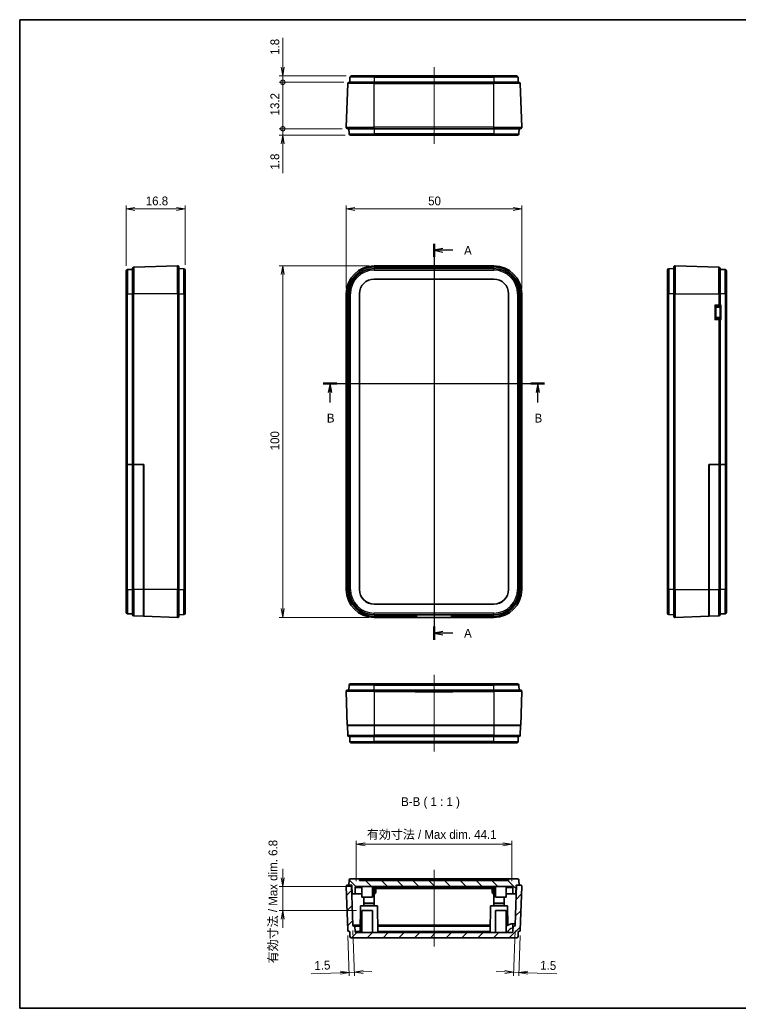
# Model space of a CAD drawing. Header units: millimetres. Extents: x 0 to 2180, y 0 to 422.
# Drawn here: x 596.5 to 801.4, y 0 to 281 of the extents above; entities that cross this region are included whole.
import ezdxf

# ---------------------------------------------------------------- set-up
doc = ezdxf.new("R2010")
doc.units = ezdxf.units.MM
doc.header["$LTSCALE"] = 1.5
doc.layers.get('Defpoints').update_dxf_attribs({"lineweight": 25})
for name, color, linetype, lineweight in [('Border (ISO)', 7, 'Continuous', 35), ('Centerline (ISO)', 131, 'Continuous', 18), ('Dimension (ISO)', 7, 'Continuous', 18), ('Dimension (ISO) @ 1', 7, 'Continuous', 18), ('Hatch (ISO)', 1, 'Continuous', 18), ('Section Line (ISO)', 7, 'Continuous', 25), ('Symbol (ISO)', 7, 'Continuous', 18), ('Visible (ISO)', 7, 'Continuous', 35), ('Visible Narrow (ISO)', 7, 'Continuous', 25)]:
    doc.layers.add(name, color=color, linetype=linetype, lineweight=lineweight)
doc.styles.add('Note Text (TK)', font='MS PGothic.ttf')
doc.dimstyles.new('Default - Method 1b (TK)', dxfattribs={"dimscale": 1.5, "dimtxt": 2.5, "dimasz": 2.5, "dimexe": 1, "dimexo": 1.5, "dimgap": 1, "dimtad": 1, "dimrnd": 1e-08, "dimdsep": 46, "dimtxsty": 'Note Text (TK)', "dimblk": 'OPEN', "dimcen": 0.09, "dimdle": 5, "dimclrd": 100, "dimclre": 100, "dimclrt": 7, "dimadec": 1, "dimazin": 1, "dimtfac": 1, "dimtmove": 0, "dimatfit": 3, "dimldrblk": 'OPEN', "dimfxl": 1, "dimtolj": 1, "dimlwd": -1, "dimlwe": -1, "dimarcsym": 0})

# ---------------------------------------------------------------- blocks, each defined once
blk = doc.blocks.new('図面枠 tk図枠')
at = {"layer": 'Border (ISO)'}
for p, q in [((14.5, 289), (405.5, 289)), ((14.5, 289), (14.5, 8)), ((405.5, 289), (405.5, 8)), ((14.5, 8), (405.5, 8))]:
    blk.add_line(p, q, dxfattribs=at)
blk = doc.blocks.new('2dTransSection0')
at = {"layer": 'Section Line (ISO)', "linetype": 'Continuous'}
for p, q in [((132.31, 225.34), (132.31, 112.77)), ((134.81, 223.98), (132.31, 223.48)), ((134.81, 223.48), (132.31, 223.48)), ((132.31, 223.48), (134.81, 222.98)), ((137.64, 223.48), (134.81, 223.48)), ((134.81, 115.14), (132.31, 114.64)), ((134.81, 114.64), (132.31, 114.64)), ((132.31, 114.64), (134.81, 114.14)), ((137.64, 114.64), (134.81, 114.64))]:
    blk.add_line(p, q, dxfattribs=at)
at = {"layer": 'Section Line (ISO)', "linetype": 'Continuous', "lineweight": 50}
for p, q in [((132.31, 225.34), (132.31, 221.61)), ((132.31, 116.5), (132.31, 112.77))]:
    blk.add_line(p, q, dxfattribs=at)
at = {"layer": 'Section Line (ISO)', "char_height": 2.5, "attachment_point": 7, "style": 'Note Text (TK)'}
for insert in [(140.86, 222.19), (140.86, 113.35)]:
    blk.add_mtext('A', dxfattribs=dict(at, insert=insert))
blk = doc.blocks.new('2dTransSection1')
at = {"layer": 'Section Line (ISO)', "linetype": 'Continuous'}
for p, q in [((100.8, 185.56), (163.78, 185.56)), ((102.75, 185.56), (102.25, 183.06)), ((102.75, 183.06), (102.75, 185.56)), ((103.25, 183.06), (102.75, 185.56)), ((161.82, 185.56), (161.32, 183.06)), ((161.82, 183.06), (161.82, 185.56)), ((162.32, 183.06), (161.82, 185.56)), ((102.75, 180.19), (102.75, 183.06)), ((161.82, 180.19), (161.82, 183.06))]:
    blk.add_line(p, q, dxfattribs=at)
at = {"layer": 'Section Line (ISO)', "linetype": 'Continuous', "lineweight": 50}
for p, q in [((100.8, 185.56), (104.71, 185.56)), ((159.87, 185.56), (163.78, 185.56))]:
    blk.add_line(p, q, dxfattribs=at)
at = {"layer": 'Section Line (ISO)', "char_height": 2.5, "attachment_point": 7, "style": 'Note Text (TK)'}
for insert in [(101.84, 174.51), (160.91, 174.51)]:
    blk.add_mtext('B', dxfattribs=dict(at, insert=insert))
blk = doc.blocks.new('_Open')
at = {"color": 0, "linetype": 'ByBlock', "lineweight": -2}
for p, q in [((-1, 0.17), (0, 0)), ((-1, -0.17), (0, 0)), ((0, 0), (-1, 0))]:
    blk.add_line(p, q, dxfattribs=at)
blk = doc.blocks.new('*D40')
at = {"layer": 'Defpoints', "color": 0}
for p in [(739.29, 227.23), (689.32, 203.07), (739.29, 203.07)]:
    blk.add_point(p, dxfattribs=at)
at = {"layer": 'Dimension (ISO)', "color": 100}
for p, q in [((689.32, 204.57), (689.32, 228.23)), ((739.29, 204.57), (739.29, 228.23)), ((691.82, 227.23), (736.79, 227.23))]:
    blk.add_line(p, q, dxfattribs=at)
at = {"layer": 'Dimension (ISO)', "color": 100, "xscale": 2.5, "yscale": 2.5, "zscale": 2.5, "rotation": 180}
blk.add_blockref('_Open', (689.32, 227.23), dxfattribs=at)
at = {"layer": 'Dimension (ISO)', "color": 100, "xscale": 2.5, "yscale": 2.5, "zscale": 2.5}
blk.add_blockref('_Open', (739.29, 227.23), dxfattribs=at)
at = {"layer": 'Dimension (ISO)', "color": 7, "insert": (712.65, 229.48), "char_height": 2.5, "attachment_point": 4, "style": 'Note Text (TK)'}
blk.add_mtext('\\A1;50', dxfattribs=at)
blk = doc.blocks.new('*D41')
at = {"layer": 'Defpoints', "color": 0}
for p in [(697.31, 211.06), (671.31, 111.09), (697.31, 111.09)]:
    blk.add_point(p, dxfattribs=at)
at = {"layer": 'Dimension (ISO)', "color": 100}
for p, q in [((695.81, 211.06), (670.31, 211.06)), ((671.31, 208.56), (671.31, 113.59)), ((695.81, 111.09), (670.31, 111.09))]:
    blk.add_line(p, q, dxfattribs=at)
at = {"layer": 'Dimension (ISO)', "color": 100, "xscale": 2.5, "yscale": 2.5, "zscale": 2.5}
for p, rotation in [((671.31, 211.06), 90), ((671.31, 111.09), 270)]:
    blk.add_blockref('_Open', p, dxfattribs=dict(at, rotation=rotation))
at = {"layer": 'Dimension (ISO)', "color": 7, "insert": (669.06, 158.6), "char_height": 2.5, "attachment_point": 4, "rotation": 90, "style": 'Note Text (TK)'}
blk.add_mtext('\\A1;100', dxfattribs=at)
blk = doc.blocks.new('_DotSmall')
at = {"color": 0, "linetype": 'ByBlock', "const_width": 0.5}
blk.add_lwpolyline([(-0.0625, 0, 1), (0.0625, 0, 1)], format="xyb", close=True, dxfattribs=at)
blk = doc.blocks.new('*D42')
at = {"layer": 'Defpoints', "color": 0}
for p in [(671.31, 265.02), (690.79, 265.02), (690.16, 263.22)]:
    blk.add_point(p, dxfattribs=at)
at = {"layer": 'Dimension (ISO)', "color": 100}
for p, q in [((671.31, 267.52), (671.31, 275.84)), ((689.29, 265.02), (670.31, 265.02)), ((671.31, 263.22), (671.31, 265.02)), ((688.66, 263.22), (670.31, 263.22)), ((671.31, 263.22), (671.31, 260.72))]:
    blk.add_line(p, q, dxfattribs=at)
at = {"layer": 'Dimension (ISO)', "color": 100, "xscale": 2.5, "yscale": 2.5, "zscale": 2.5}
for name, p, rotation in [('_Open', (671.31, 265.02), 270), ('_DotSmall', (671.31, 263.22), 90)]:
    blk.add_blockref(name, p, dxfattribs=dict(at, rotation=rotation))
at = {"layer": 'Dimension (ISO)', "color": 7, "insert": (669.06, 271.02), "char_height": 2.5, "attachment_point": 4, "rotation": 90, "style": 'Note Text (TK)'}
blk.add_mtext('\\A1;1.8', dxfattribs=at)
blk = doc.blocks.new('*D43')
at = {"layer": 'Defpoints', "color": 0}
for p in [(671.31, 263.22), (690.16, 263.22), (689.72, 250.02)]:
    blk.add_point(p, dxfattribs=at)
at = {"layer": 'Dimension (ISO)', "color": 100}
for p, q in [((688.66, 263.22), (670.31, 263.22)), ((671.31, 250.02), (671.31, 263.22)), ((688.22, 250.02), (670.31, 250.02))]:
    blk.add_line(p, q, dxfattribs=at)
at = {"layer": 'Dimension (ISO)', "color": 100, "xscale": 2.5, "yscale": 2.5, "zscale": 2.5}
for p, rotation in [((671.31, 263.22), 90), ((671.31, 250.02), 270)]:
    blk.add_blockref('_DotSmall', p, dxfattribs=dict(at, rotation=rotation))
at = {"layer": 'Dimension (ISO)', "color": 7, "insert": (669.06, 253.81), "char_height": 2.5, "attachment_point": 4, "rotation": 90, "style": 'Note Text (TK)'}
blk.add_mtext('\\A1;13.2', dxfattribs=at)
blk = doc.blocks.new('*D44')
at = {"layer": 'Defpoints', "color": 0}
for p in [(671.31, 250.02), (689.72, 250.02), (690.56, 248.22)]:
    blk.add_point(p, dxfattribs=at)
at = {"layer": 'Dimension (ISO)', "color": 100}
for p, q in [((671.31, 250.02), (671.31, 255.02)), ((688.22, 250.02), (670.31, 250.02)), ((689.06, 248.22), (670.31, 248.22)), ((671.31, 250.02), (671.31, 248.22)), ((671.31, 245.72), (671.31, 237.4))]:
    blk.add_line(p, q, dxfattribs=at)
at = {"layer": 'Dimension (ISO)', "color": 100, "xscale": 2.5, "yscale": 2.5, "zscale": 2.5}
for name, p, rotation in [('_DotSmall', (671.31, 250.02), 270), ('_Open', (671.31, 248.22), 90)]:
    blk.add_blockref(name, p, dxfattribs=dict(at, rotation=rotation))
at = {"layer": 'Dimension (ISO)', "color": 7, "insert": (669.06, 238.4), "char_height": 2.5, "attachment_point": 4, "rotation": 90, "style": 'Note Text (TK)'}
blk.add_mtext('\\A1;1.8', dxfattribs=at)
blk = doc.blocks.new('*D45')
at = {"layer": 'Defpoints', "color": 0}
for p in [(643.55, 227.23), (626.75, 209.58), (643.55, 209.82)]:
    blk.add_point(p, dxfattribs=at)
at = {"layer": 'Dimension (ISO)', "color": 100}
for p, q in [((626.75, 211.08), (626.75, 228.23)), ((643.55, 211.32), (643.55, 228.23)), ((629.25, 227.23), (641.05, 227.23))]:
    blk.add_line(p, q, dxfattribs=at)
at = {"layer": 'Dimension (ISO)', "color": 100, "xscale": 2.5, "yscale": 2.5, "zscale": 2.5, "rotation": 180}
blk.add_blockref('_Open', (626.75, 227.23), dxfattribs=at)
at = {"layer": 'Dimension (ISO)', "color": 100, "xscale": 2.5, "yscale": 2.5, "zscale": 2.5}
blk.add_blockref('_Open', (643.55, 227.23), dxfattribs=at)
at = {"layer": 'Dimension (ISO)', "color": 7, "insert": (632.33, 229.48), "char_height": 2.5, "attachment_point": 4, "style": 'Note Text (TK)'}
blk.add_mtext('\\A1;16.8', dxfattribs=at)
blk = doc.blocks.new('*D46')
at = {"layer": 'Defpoints', "color": 0}
for p in [(691.21, 23.59), (689.76, 22.19), (690.17, 10.2)]:
    blk.add_point(p, dxfattribs=at)
at = {"layer": 'Dimension (ISO)', "color": 100}
for p, q in [((689.81, 20.69), (690.21, 9.2)), ((691.26, 22.1), (691.71, 9.25)), ((687.68, 10.11), (679.37, 9.82)), ((691.67, 10.25), (690.17, 10.2)), ((694.17, 10.34), (696.67, 10.43))]:
    blk.add_line(p, q, dxfattribs=at)
at = {"layer": 'Dimension (ISO)', "color": 100, "xscale": 2.5, "yscale": 2.5, "zscale": 2.5}
for p, rotation in [((690.17, 10.2), 2.000000000000117), ((691.67, 10.25), 182.0000000000001)]:
    blk.add_blockref('_Open', p, dxfattribs=dict(at, rotation=rotation))
at = {"layer": 'Dimension (ISO)', "color": 7, "insert": (680.3, 12.1), "char_height": 2.5, "attachment_point": 4, "rotation": 2, "style": 'Note Text (TK)'}
blk.add_mtext('\\A1;1.5', dxfattribs=at)
blk = doc.blocks.new('*D47')
at = {"layer": 'Defpoints', "color": 0}
for p in [(737.41, 23.59), (738.86, 22.19), (738.44, 10.2)]:
    blk.add_point(p, dxfattribs=at)
at = {"layer": 'Dimension (ISO)', "color": 100}
for p, q in [((737.36, 22.1), (736.91, 9.25)), ((738.81, 20.69), (738.41, 9.2)), ((734.44, 10.34), (731.95, 10.43)), ((736.94, 10.25), (738.44, 10.2)), ((740.94, 10.11), (749.24, 9.82))]:
    blk.add_line(p, q, dxfattribs=at)
at = {"layer": 'Dimension (ISO)', "color": 100, "xscale": 2.5, "yscale": 2.5, "zscale": 2.5}
for p, rotation in [((736.94, 10.25), 358), ((738.44, 10.2), 177.9999999999999)]:
    blk.add_blockref('_Open', p, dxfattribs=dict(at, rotation=rotation))
at = {"layer": 'Dimension (ISO)', "color": 7, "insert": (744.52, 12.24), "char_height": 2.5, "attachment_point": 4, "rotation": 358, "style": 'Note Text (TK)'}
blk.add_mtext('\\A1;1.5', dxfattribs=at)
blk = doc.blocks.new('*D53')
at = {"layer": 'Defpoints', "color": 0}
for p in [(736.4, 46.61), (692.22, 34.61), (736.4, 34.61)]:
    blk.add_point(p, dxfattribs=at)
at = {"layer": 'Dimension (ISO)', "color": 100}
for p, q in [((692.22, 36.11), (692.22, 47.61)), ((694.72, 46.61), (733.9, 46.61)), ((736.4, 36.11), (736.4, 47.61))]:
    blk.add_line(p, q, dxfattribs=at)
at = {"layer": 'Dimension (ISO)', "color": 100, "xscale": 2.5, "yscale": 2.5, "zscale": 2.5, "rotation": 180}
blk.add_blockref('_Open', (692.22, 46.61), dxfattribs=at)
at = {"layer": 'Dimension (ISO)', "color": 100, "xscale": 2.5, "yscale": 2.5, "zscale": 2.5}
blk.add_blockref('_Open', (736.4, 46.61), dxfattribs=at)
at = {"layer": 'Dimension (ISO)', "color": 7, "insert": (695.21, 49.25), "char_height": 2.5, "attachment_point": 4, "style": 'Note Text (TK)'}
blk.add_mtext('\\A1;\\fＭＳ Ｐゴシック|b0|i0;有効寸法 / Max dim. 44.1', dxfattribs=at)
blk = doc.blocks.new('*D54')
at = {"layer": 'Defpoints', "color": 0}
for p in [(692.22, 34.61), (671.31, 27.81), (693.81, 27.81)]:
    blk.add_point(p, dxfattribs=at)
at = {"layer": 'Dimension (ISO)', "color": 100}
for p, q in [((671.31, 37.11), (671.31, 39.61)), ((690.72, 34.61), (670.31, 34.61)), ((671.31, 34.61), (671.31, 27.81)), ((692.31, 27.81), (670.31, 27.81)), ((671.31, 25.31), (671.31, 22.81))]:
    blk.add_line(p, q, dxfattribs=at)
at = {"layer": 'Dimension (ISO)', "color": 100, "xscale": 2.5, "yscale": 2.5, "zscale": 2.5}
for p, rotation in [((671.31, 34.61), 270), ((671.31, 27.81), 90)]:
    blk.add_blockref('_Open', p, dxfattribs=dict(at, rotation=rotation))
at = {"layer": 'Dimension (ISO)', "color": 7, "insert": (668.66, 12.76), "char_height": 2.5, "attachment_point": 4, "rotation": 90, "style": 'Note Text (TK)'}
blk.add_mtext('\\A1;\\fＭＳ Ｐゴシック|b0|i0;有効寸法 / Max dim. 6.8', dxfattribs=at)

msp = doc.modelspace()

# ---------------------------------------------------------------- hatches: boundary and pattern name
at = {"layer": 'Hatch (ISO)'}
h = msp.add_hatch(dxfattribs=at)
h.set_pattern_fill('ANSI31', color=256, scale=25.4, angle=90.00021, style=0)
h.set_pattern_definition([(135.0002, (582, -8), (-2.245056, -2.24507), [])])
edge = h.paths.add_edge_path()
edge.add_ellipse((738.0596, 36.4051), major_axis=(0.3998, 0.014), ratio=1, start_angle=0, end_angle=88)
edge.add_line((738.0596, 36.8051), (735.5262, 36.8051))
edge.add_line((735.5262, 36.8051), (735.5087, 36.3051))
edge.add_line((735.5087, 36.3051), (693.1087, 36.3051))
edge.add_line((693.1087, 36.3051), (693.0913, 36.8051))
edge.add_line((693.0913, 36.8051), (690.5578, 36.8051))
edge.add_ellipse((690.5578, 36.4051), major_axis=(0, 0.4), ratio=1, start_angle=0, end_angle=88)
edge.add_line((690.1581, 36.419), (690.1087, 35.0051))
edge.add_line((690.1087, 35.0051), (690.8096, 35.0051))
edge.add_line((690.8096, 35.0051), (690.9087, 35.0051))
edge.add_line((690.9087, 35.0051), (690.996, 32.5051))
edge.add_line((690.996, 32.5051), (691.8587, 32.5051))
edge.add_line((691.8587, 32.5051), (691.9219, 34.3155))
edge.add_ellipse((692.2218, 34.3051), major_axis=(-0.2998, 0.0105), ratio=1, start_angle=272, end_angle=360, ccw=False)
edge.add_line((692.2218, 34.6051), (736.3957, 34.6051))
edge.add_ellipse((736.3957, 34.3051), major_axis=(0, 0.3), ratio=1, start_angle=272, end_angle=360, ccw=False)
edge.add_line((736.6955, 34.3155), (736.7587, 32.5051))
edge.add_line((736.7587, 32.5051), (737.6214, 32.5051))
edge.add_line((737.6214, 32.5051), (737.7087, 35.0051))
edge.add_line((737.7087, 35.0051), (737.8078, 35.0051))
edge.add_line((737.8078, 35.0051), (738.5087, 35.0051))
edge.add_line((738.5087, 35.0051), (738.4593, 36.419))
h = msp.add_hatch(dxfattribs=at)
h.set_pattern_fill('ANSI31', color=256, scale=25.4, style=0)
h.set_pattern_definition([(45, (582, -8), (-2.245064, 2.245064), [])])
edge = h.paths.add_edge_path()
edge.add_ellipse((689.7229, 34.6051), major_axis=(0, 0.4), ratio=1, start_angle=0, end_angle=92)
edge.add_line((689.3232, 34.5911), (689.7562, 22.1911))
edge.add_ellipse((690.1559, 22.2051), major_axis=(-0.3998, -0.014), ratio=1, start_angle=0, end_angle=88)
edge.add_line((690.1559, 21.8051), (690.3459, 21.8051))
edge.add_line((690.3459, 21.8051), (690.3952, 20.3911))
edge.add_ellipse((690.795, 20.4051), major_axis=(-0.3998, -0.014), ratio=1, start_angle=0, end_angle=88)
edge.add_line((690.795, 20.0051), (737.8224, 20.0051))
edge.add_ellipse((737.8224, 20.4051), major_axis=(0, -0.4), ratio=1, start_angle=0, end_angle=88)
edge.add_line((738.2222, 20.3911), (738.2716, 21.8051))
edge.add_line((738.2716, 21.8051), (738.4615, 21.8051))
edge.add_ellipse((738.4615, 22.2051), major_axis=(0, -0.4), ratio=1, start_angle=0, end_angle=88)
edge.add_line((738.8612, 22.1911), (739.2943, 34.5911))
edge.add_ellipse((738.8945, 34.6051), major_axis=(0.3998, -0.014), ratio=1, start_angle=0, end_angle=92)
edge.add_line((738.8945, 35.0051), (738.5087, 35.0051))
edge.add_line((738.5087, 35.0051), (737.8078, 35.0051))
edge.add_line((737.8078, 35.0051), (737.4093, 23.5946))
edge.add_ellipse((737.1095, 23.6051), major_axis=(0.2998, -0.0105), ratio=1, start_angle=272, end_angle=360, ccw=False)
edge.add_line((737.1095, 23.3051), (736.823, 23.3051))
edge.add_line((736.823, 23.3051), (736.7703, 21.7946))
edge.add_ellipse((736.4705, 21.8051), major_axis=(0.2998, -0.0105), ratio=1, start_angle=272, end_angle=360, ccw=False)
edge.add_line((736.4705, 21.5051), (692.147, 21.5051))
edge.add_ellipse((692.147, 21.8051), major_axis=(0, -0.3), ratio=1, start_angle=272, end_angle=360, ccw=False)
edge.add_line((691.8471, 21.7946), (691.7944, 23.3051))
edge.add_line((691.7944, 23.3051), (691.5079, 23.3051))
edge.add_ellipse((691.5079, 23.6051), major_axis=(0, -0.3), ratio=1, start_angle=272, end_angle=360, ccw=False)
edge.add_line((691.2081, 23.5946), (690.8096, 35.0051))
edge.add_line((690.8096, 35.0051), (690.1087, 35.0051))
edge.add_line((690.1087, 35.0051), (689.7229, 35.0051))

# ---------------------------------------------------------------- linework, layer by layer
at = {"layer": 'Centerline (ISO)', "linetype": 'Continuous'}
for p, q in [((714.3087, 267.5235), (714.3087, 245.7235)), ((714.3087, 213.5567), (714.3087, 108.5884)), ((714.3087, 94.7536), (714.3087, 72.9536)), ((714.3087, 39.3051), (714.3087, 17.5051))]:
    msp.add_line(p, q, dxfattribs=at)
at = {"layer": 'Visible (ISO)'}
for p, q in [((690.3952, 264.6375), (690.3459, 263.2235)), ((690.795, 265.0235), (697.3087, 265.0235)), ((731.3087, 265.0235), (697.3087, 265.0235)), ((731.3087, 265.0235), (737.8224, 265.0235)), ((738.2222, 264.6375), (738.2716, 263.2235)), ((689.3232, 250.4375), (689.7562, 262.8375)), ((690.1559, 263.2235), (697.3087, 263.2235)), ((731.3087, 263.2235), (697.3087, 263.2235)), ((731.3087, 263.2235), (738.4615, 263.2235)), ((739.2943, 250.4375), (738.8612, 262.8375)), ((697.3087, 250.0235), (689.7229, 250.0235)), ((690.1087, 250.0235), (690.1581, 248.6096)), ((697.3087, 248.2235), (690.5578, 248.2235)), ((697.3087, 250.0235), (731.3087, 250.0235)), ((697.3087, 248.2235), (731.3087, 248.2235)), ((738.8945, 250.0235), (731.3087, 250.0235)), ((738.0596, 248.2235), (731.3087, 248.2235)), ((738.5087, 250.0235), (738.4593, 248.6096)), ((641.3367, 211.0565), (628.9367, 210.6235)), ((731.3087, 211.0567), (697.3087, 211.0567)), ((782.906, 211.0565), (795.306, 210.6235)), ((626.7506, 203.071), (626.7506, 209.5847)), ((627.1367, 209.9844), (628.5506, 210.0338)), ((628.5506, 203.071), (628.5506, 210.2237)), ((641.7506, 210.6567), (641.7506, 203.071)), ((641.7506, 210.271), (643.1646, 210.2216)), ((643.5506, 209.8218), (643.5506, 203.071)), ((731.3087, 210.271), (697.3087, 210.271)), ((780.692, 203.071), (780.692, 209.8218)), ((782.492, 210.271), (781.078, 210.2216)), ((782.492, 203.071), (782.492, 210.6567)), ((795.692, 210.2237), (795.692, 203.071)), ((797.106, 209.9844), (795.692, 210.0338)), ((797.492, 209.5847), (797.492, 203.071)), ((697.3087, 207.2884), (731.3087, 207.2884)), ((697.3087, 207.271), (731.3087, 207.271)), ((626.7506, 203.071), (626.7506, 154.6146)), ((628.5506, 203.071), (628.5506, 154.5989)), ((641.7506, 119.071), (641.7506, 203.071)), ((643.5506, 119.071), (643.5506, 203.071)), ((689.3229, 203.071), (689.3229, 119.071)), ((690.1087, 203.071), (690.1087, 119.071)), ((693.0913, 119.071), (693.0913, 203.071)), ((693.1087, 119.071), (693.1087, 203.071)), ((735.5087, 203.071), (735.5087, 119.071)), ((735.5262, 203.071), (735.5262, 119.071)), ((738.5087, 119.071), (738.5087, 203.071)), ((739.2945, 119.071), (739.2945, 203.071)), ((780.692, 203.071), (780.692, 119.071)), ((782.492, 203.071), (782.492, 119.071)), ((795.692, 199.8672), (795.692, 203.071)), ((797.492, 154.6146), (797.492, 203.071)), ((794.7894, 199.5474), (795.692, 199.5553)), ((795.692, 199.8656), (795.692, 199.8672)), ((795.692, 199.8656), (795.692, 199.8655)), ((795.7022, 199.5656), (795.692, 199.5553)), ((795.692, 196.0867), (795.692, 199.5553)), ((795.692, 196.0867), (794.7894, 196.0945)), ((795.7022, 196.0764), (795.692, 196.0867)), ((795.692, 195.7765), (795.692, 195.7763)), ((795.692, 195.7747), (795.692, 195.7763)), ((795.692, 154.5989), (795.692, 195.7747)), ((627.1367, 154.6112), (626.7506, 154.6146)), ((627.1367, 154.6112), (628.5506, 154.5989)), ((627.9506, 154.5387), (627.9506, 154.6041)), ((628.0506, 154.6033), (628.0506, 154.5395)), ((628.9367, 154.5955), (628.5506, 154.5989)), ((628.9367, 154.5955), (631.7506, 154.571)), ((631.6506, 154.571), (628.9367, 154.5473)), ((629.8506, 154.5875), (629.8506, 154.5553)), ((631.6506, 119.071), (631.6506, 154.571)), ((631.7506, 154.571), (631.7506, 119.071)), ((792.492, 154.571), (795.306, 154.5955)), ((792.492, 119.071), (792.492, 154.571)), ((792.592, 154.571), (792.592, 119.071)), ((795.306, 154.5473), (792.592, 154.571)), ((794.392, 154.5553), (794.392, 154.5875)), ((795.692, 154.5989), (795.306, 154.5955)), ((795.692, 154.5989), (797.106, 154.6112)), ((796.192, 154.5395), (796.192, 154.6033)), ((796.292, 154.6041), (796.292, 154.5387)), ((797.492, 154.6146), (797.106, 154.6112)), ((626.7506, 154.5282), (627.1367, 154.5316)), ((626.7506, 154.5282), (626.7506, 119.071)), ((628.5506, 154.5439), (627.1367, 154.5316)), ((628.5506, 154.5439), (628.9367, 154.5473)), ((628.5506, 154.5439), (628.5506, 119.071)), ((795.306, 154.5473), (795.692, 154.5439)), ((795.692, 119.071), (795.692, 154.5439)), ((797.106, 154.5316), (795.692, 154.5439)), ((797.106, 154.5316), (797.492, 154.5282)), ((797.492, 119.071), (797.492, 154.5282)), ((626.7506, 112.5572), (626.7506, 119.071)), ((628.5506, 111.9182), (628.5506, 119.071)), ((631.6506, 119.071), (631.6506, 111.4237)), ((631.7506, 111.4202), (631.7506, 119.071)), ((641.7506, 119.071), (641.7506, 111.4852)), ((643.5506, 119.071), (643.5506, 112.3201)), ((780.692, 112.3201), (780.692, 119.071)), ((782.492, 111.4852), (782.492, 119.071)), ((792.492, 119.071), (792.492, 111.4202)), ((792.592, 111.4237), (792.592, 119.071)), ((795.692, 119.071), (795.692, 111.9182)), ((797.492, 119.071), (797.492, 112.5572)), ((631.6506, 112.7062), (631.7506, 112.7027)), ((731.3087, 114.871), (697.3087, 114.871)), ((731.3087, 114.8535), (697.3087, 114.8535)), ((792.592, 112.7062), (792.492, 112.7027)), ((627.1367, 112.1575), (628.5506, 112.1081)), ((631.6506, 111.4237), (628.9367, 111.5184)), ((641.3367, 111.0854), (631.7506, 111.4202)), ((641.7506, 111.871), (643.1646, 111.9203)), ((697.3087, 111.871), (731.3087, 111.871)), ((697.3087, 111.0852), (708.9224, 111.0852)), ((697.9896, 111.7203), (697.9896, 111.871)), ((697.9896, 111.7203), (698.0272, 111.871)), ((702.1279, 111.7203), (697.9896, 111.7203)), ((702.0902, 111.871), (702.1279, 111.7203)), ((702.1279, 111.871), (702.1279, 111.7203)), ((719.6441, 111.0884), (708.9733, 111.0884)), ((709.2088, 111.2058), (709.2053, 111.2023)), ((709.3262, 111.871), (709.3262, 111.4892)), ((719.2913, 111.4892), (719.2913, 111.871)), ((719.4121, 111.2023), (719.4087, 111.2058)), ((719.695, 111.0852), (731.3087, 111.0852)), ((726.4896, 111.7203), (726.4896, 111.871)), ((726.4896, 111.7203), (726.5272, 111.871)), ((730.6279, 111.7203), (726.4896, 111.7203)), ((730.5902, 111.871), (730.6279, 111.7203)), ((730.6279, 111.871), (730.6279, 111.7203)), ((782.492, 111.871), (781.078, 111.9203)), ((782.906, 111.0854), (792.492, 111.4202)), ((792.592, 111.4237), (795.306, 111.5184)), ((797.106, 112.1575), (795.692, 112.1081)), ((689.3232, 90.0397), (689.6579, 80.4536)), ((689.7229, 90.4536), (697.3087, 90.4536)), ((690.1087, 90.4536), (690.1581, 91.8676)), ((690.5578, 92.2536), (697.3087, 92.2536)), ((731.3087, 92.2536), (697.3087, 92.2536)), ((708.9224, 90.4536), (697.3087, 90.4536)), ((708.9224, 90.4536), (719.695, 90.4536)), ((719.692, 89.9536), (708.9254, 89.9536)), ((709.3262, 89.9536), (709.3222, 90.0676)), ((719.2952, 90.0676), (719.2913, 89.9536)), ((731.3087, 90.4536), (719.695, 90.4536)), ((731.3087, 92.2536), (738.0596, 92.2536)), ((731.3087, 90.4536), (738.8945, 90.4536)), ((738.5087, 90.4536), (738.4593, 91.8676)), ((739.2943, 90.0397), (738.9595, 80.4536)), ((689.6614, 80.3536), (689.6579, 80.4536)), ((697.3087, 80.4536), (689.6579, 80.4536)), ((689.6614, 80.3536), (689.7562, 77.6397)), ((689.6614, 80.3536), (697.3087, 80.3536)), ((690.944, 80.3536), (690.9405, 80.4536)), ((697.3087, 80.4536), (731.3087, 80.4536)), ((731.3087, 80.3536), (697.3087, 80.3536)), ((698.2037, 80.3536), (698.195, 80.4536)), ((698.2895, 80.4536), (698.2904, 80.3536)), ((701.9224, 80.4536), (701.9137, 80.3536)), ((726.7037, 80.3536), (726.695, 80.4536)), ((730.3279, 80.4536), (730.327, 80.3536)), ((730.4224, 80.4536), (730.4137, 80.3536)), ((738.9595, 80.4536), (731.3087, 80.4536)), ((731.3087, 80.3536), (738.956, 80.3536)), ((737.6735, 80.3536), (737.677, 80.4536)), ((738.956, 80.3536), (738.8612, 77.6397)), ((738.9595, 80.4536), (738.956, 80.3536)), ((697.3087, 77.2536), (690.1559, 77.2536)), ((690.3952, 75.8397), (690.3459, 77.2536)), ((697.3087, 77.2536), (731.3087, 77.2536)), ((738.4615, 77.2536), (731.3087, 77.2536)), ((738.2222, 75.8397), (738.2716, 77.2536)), ((697.3087, 75.4536), (690.795, 75.4536)), ((697.3087, 75.4536), (731.3087, 75.4536)), ((737.8224, 75.4536), (731.3087, 75.4536)), ((693.0913, 36.8051), (690.5578, 36.8051)), ((693.1087, 36.3051), (693.0913, 36.8051)), ((693.0913, 36.8051), (697.3087, 36.8051)), ((697.3087, 36.8051), (731.3087, 36.8051)), ((731.3087, 36.8051), (735.5262, 36.8051)), ((735.5262, 36.8051), (735.5087, 36.3051)), ((738.0596, 36.8051), (735.5262, 36.8051)), ((689.3232, 34.5911), (689.7562, 22.1911)), ((690.8096, 35.0051), (689.7229, 35.0051)), ((690.1581, 36.419), (690.1087, 35.0051)), ((690.1087, 35.0051), (690.9087, 35.0051)), ((691.2081, 23.5946), (690.8096, 35.0051)), ((690.9087, 35.0051), (690.996, 32.5051)), ((691.8587, 32.5051), (691.9219, 34.3155)), ((692.2218, 34.6051), (736.3957, 34.6051)), ((735.5087, 36.3051), (693.1087, 36.3051)), ((693.8087, 31.6051), (693.7825, 34.6051)), ((696.8087, 31.6051), (696.8349, 34.6051)), ((697.2677, 29.9051), (697.3087, 34.6051)), ((697.7732, 32.9876), (697.8087, 34.0051)), ((697.8087, 34.0051), (730.8087, 34.0051)), ((730.8087, 34.0051), (730.8442, 32.9876)), ((731.3497, 29.9051), (731.3087, 34.6051)), ((731.8087, 31.6051), (731.7825, 34.6051)), ((734.8087, 31.6051), (734.8349, 34.6051)), ((736.6955, 34.3155), (736.7587, 32.5051)), ((737.8078, 35.0051), (737.4093, 23.5946)), ((737.6214, 32.5051), (737.7087, 35.0051)), ((737.7087, 35.0051), (738.5087, 35.0051)), ((738.8945, 35.0051), (737.8078, 35.0051)), ((738.5087, 35.0051), (738.4593, 36.419)), ((738.8612, 22.1911), (739.2943, 34.5911)), ((690.996, 32.5051), (691.8587, 32.5051)), ((693.8009, 32.5051), (691.8587, 32.5051)), ((693.8087, 31.6051), (696.8087, 31.6051)), ((694.3497, 29.9051), (694.3349, 31.6051)), ((731.8087, 31.6051), (734.8087, 31.6051)), ((734.2677, 29.9051), (734.2825, 31.6051)), ((736.7587, 32.5051), (734.8166, 32.5051)), ((736.7587, 32.5051), (737.6214, 32.5051)), ((693.375, 29.1051), (693.3087, 21.5051)), ((693.375, 29.1051), (698.2424, 29.1051)), ((694.3148, 29.8051), (694.3087, 29.1051)), ((697.3026, 29.8051), (694.3148, 29.8051)), ((697.2677, 29.9051), (694.3497, 29.9051)), ((697.3026, 29.8051), (697.3087, 29.1051)), ((698.2424, 29.1051), (698.3087, 21.5051)), ((730.375, 29.1051), (730.3087, 21.5051)), ((730.375, 29.1051), (735.2424, 29.1051)), ((731.3148, 29.8051), (731.3087, 29.1051)), ((734.3026, 29.8051), (731.3148, 29.8051)), ((734.2677, 29.9051), (731.3497, 29.9051)), ((734.3026, 29.8051), (734.3087, 29.1051)), ((735.2424, 29.1051), (735.2903, 23.6166)), ((693.8087, 27.8051), (693.7537, 21.5051)), ((693.8087, 27.8051), (696.8087, 27.8051)), ((696.8087, 27.8051), (696.8637, 21.5051)), ((731.8087, 27.8051), (731.7537, 21.5051)), ((731.8087, 27.8051), (734.8087, 27.8051)), ((734.8087, 27.8051), (734.8637, 21.5051)), ((691.7944, 23.3051), (691.5079, 23.3051)), ((691.8471, 21.7946), (691.7944, 23.3051)), ((691.7944, 23.3051), (693.3244, 23.3051)), ((698.293, 23.3051), (730.3244, 23.3051)), ((737.4237, 24.0051), (736.7668, 24.0051)), ((736.823, 23.3051), (736.7703, 21.7946)), ((737.1095, 23.3051), (736.823, 23.3051)), ((690.1559, 21.8051), (690.3459, 21.8051)), ((690.3459, 21.8051), (690.3952, 20.3911)), ((690.795, 20.0051), (737.8224, 20.0051)), ((736.4705, 21.5051), (692.147, 21.5051)), ((738.2222, 20.3911), (738.2716, 21.8051)), ((738.2716, 21.8051), (738.4615, 21.8051))]:
    msp.add_line(p, q, dxfattribs=at)
for centre, radius, start, end in [((690.795, 264.6235), 0.4, 90, 178), ((737.8224, 264.6235), 0.4, 2, 90), ((690.1559, 262.8235), 0.4, 90, 178), ((738.4615, 262.8235), 0.4, 2, 90), ((689.7229, 250.4235), 0.4, 178, 270), ((738.8945, 250.4235), 0.4, 270, 2), ((690.5578, 248.6235), 0.4, 182, 270), ((738.0596, 248.6235), 0.4, 270, 358), ((641.3506, 210.6567), 0.4, 0, 92), ((697.3087, 203.071), 7.9858, 90, 180), ((731.3087, 203.071), 7.9858, 0, 90), ((782.892, 210.6567), 0.4, 88, 180), ((627.1506, 209.5847), 0.4, 92, 180), ((628.9506, 210.2237), 0.4, 92, 180), ((643.1506, 209.8218), 0.4, 0, 88), ((697.3087, 203.071), 7.2, 90, 180), ((731.3087, 203.071), 7.2, 0, 90), ((781.092, 209.8218), 0.4, 92, 180), ((795.292, 210.2237), 0.4, 0, 88), ((797.092, 209.5847), 0.4, 0, 88), ((697.3087, 203.071), 4.2175, 90, 180), ((697.3087, 203.071), 4.2, 90, 180), ((731.3087, 203.071), 4.2175, 0, 90), ((731.3087, 203.071), 4.2, 0, 90), ((697.3087, 119.071), 7.9858, 180, 270), ((697.3087, 119.071), 7.2, 180, 270), ((697.3087, 119.071), 4.2175, 180, 270), ((697.3087, 119.071), 4.2, 180, 270), ((731.3087, 119.071), 7.9858, 270, 0), ((731.3087, 119.071), 7.2, 270, 0), ((731.3087, 119.071), 4.2175, 270, 0), ((731.3087, 119.071), 4.2, 270, 0), ((627.1506, 112.5572), 0.4, 180, 268), ((797.092, 112.5572), 0.4, 272, 0), ((628.9506, 111.9182), 0.4, 180, 268), ((641.3506, 111.4852), 0.4, 268, 0), ((643.1506, 112.3201), 0.4, 272, 0), ((708.9224, 111.4852), 0.4, 270, 315), ((719.695, 111.4852), 0.4, 225, 270), ((781.092, 112.3201), 0.4, 180, 268), ((782.892, 111.4852), 0.4, 180, 272), ((795.292, 111.9182), 0.4, 272, 0), ((689.7229, 90.0536), 0.4, 90, 182), ((690.5578, 91.8536), 0.4, 90, 178), ((708.9224, 90.0536), 0.4, 2, 90), ((719.695, 90.0536), 0.4, 90, 178), ((738.0596, 91.8536), 0.4, 2, 90), ((738.8945, 90.0536), 0.4, 358, 90), ((690.1559, 77.6536), 0.4, 182, 270), ((738.4615, 77.6536), 0.4, 270, 358), ((690.795, 75.8536), 0.4, 182, 270), ((737.8224, 75.8536), 0.4, 270, 358), ((690.5578, 36.4051), 0.4, 90, 178), ((738.0596, 36.4051), 0.4, 2, 90), ((689.7229, 34.6051), 0.4, 90, 182), ((692.2218, 34.3051), 0.3, 90, 178), ((736.3957, 34.3051), 0.3, 2, 90), ((738.8945, 34.6051), 0.4, 358, 90), ((697.2735, 33.0051), 0.5, 274.039896, 358), ((731.3439, 33.0051), 0.5, 182, 265.960104), ((691.5079, 23.6051), 0.3, 182, 270), ((736.7668, 21.0051), 3, 90, 129.762552), ((737.1095, 23.6051), 0.3, 270, 358), ((690.1559, 22.2051), 0.4, 182, 270), ((690.795, 20.4051), 0.4, 182, 270), ((692.147, 21.8051), 0.3, 182, 270), ((736.4705, 21.8051), 0.3, 270, 358), ((737.8224, 20.4051), 0.4, 270, 358), ((738.4615, 22.2051), 0.4, 270, 358)]:
    msp.add_arc(centre, radius, start, end, dxfattribs=at)
for centre, major_axis, ratio, start_param, end_param in [((795.392, 199.8631), (0.2121, 0.2139), 0.99160808, 3.93568172, 5.49745515), ((796.0022, 199.5681), (-0.3, -0.0026), 0.00872621, 6.23918033, 6.27438317), ((796.0022, 199.8681), (0.3, 0.3025), 0.01745446, 3.16792321, 4.72969664), ((795.392, 195.7789), (-0.2121, 0.2139), 0.99160808, 3.92732281, 5.48909625), ((796.0022, 196.0738), (0.3, -0.0026), 0.00872621, 3.15039479, 3.18559762), ((796.0022, 195.7738), (-0.3, 0.3025), 0.01745446, 4.69508132, 6.25685475), ((708.9259, 111.4887), (0.2832, 0.2832), 0.99878277, 4.71238898, 5.49839613), ((719.6915, 111.4887), (-0.2832, 0.2832), 0.99878277, 0.78478918, 1.57079633)]:
    msp.add_ellipse(centre, major_axis=major_axis, ratio=ratio, start_param=start_param, end_param=end_param, dxfattribs=at)
for points in [[(697.3087, 32.5063), (697.3026, 32.5059), (697.2965, 32.5056), (697.2904, 32.5054)], [(731.327, 32.5054), (731.321, 32.5056), (731.3148, 32.5059), (731.3087, 32.5063)]]:
    msp.add_open_spline(points, degree=3, dxfattribs=at)
at = {"layer": 'Visible Narrow (ISO)'}
for p, q in [((697.3087, 264.6375), (690.3952, 264.6375)), ((697.3087, 265.0235), (697.3087, 264.6375)), ((697.3087, 264.6375), (731.3087, 264.6375)), ((697.3087, 264.6375), (697.3087, 263.2235)), ((731.3087, 265.0235), (731.3087, 264.6375)), ((738.2222, 264.6375), (731.3087, 264.6375)), ((731.3087, 264.6375), (731.3087, 263.2235)), ((697.3087, 262.8375), (689.7562, 262.8375)), ((697.3087, 262.8375), (697.3087, 263.2235)), ((697.3087, 262.8375), (731.3087, 262.8375)), ((697.3087, 250.4375), (697.3087, 262.8375)), ((731.3087, 262.8375), (731.3087, 263.2235)), ((738.8612, 262.8375), (731.3087, 262.8375)), ((731.3087, 250.4375), (731.3087, 262.8375)), ((689.3232, 250.4375), (697.3087, 250.4375)), ((697.3087, 250.0235), (697.3087, 250.4375)), ((731.3087, 250.4375), (697.3087, 250.4375)), ((731.3087, 250.0235), (731.3087, 250.4375)), ((731.3087, 250.4375), (739.2943, 250.4375)), ((690.1581, 248.6096), (697.3087, 248.6096)), ((697.3087, 250.0235), (697.3087, 248.6096)), ((697.3087, 248.6096), (697.3087, 248.2235)), ((731.3087, 248.6096), (697.3087, 248.6096)), ((731.3087, 250.0235), (731.3087, 248.6096)), ((731.3087, 248.6096), (731.3087, 248.2235)), ((731.3087, 248.6096), (738.4593, 248.6096)), ((641.3367, 203.071), (641.3367, 211.0565)), ((697.3087, 210.6567), (697.3087, 211.0567)), ((731.3087, 210.6567), (731.3087, 211.0567)), ((782.906, 211.0565), (782.906, 203.071)), ((627.1367, 209.9844), (627.1367, 203.071)), ((628.9367, 210.6235), (628.9367, 203.071)), ((643.1646, 203.071), (643.1646, 210.2216)), ((697.3087, 210.6567), (731.3087, 210.6567)), ((697.3087, 210.271), (697.3087, 210.2216)), ((697.3087, 210.2216), (697.3087, 209.8218)), ((731.3087, 210.2216), (697.3087, 210.2216)), ((697.3087, 209.8218), (731.3087, 209.8218)), ((731.3087, 210.271), (731.3087, 210.2216)), ((731.3087, 210.2216), (731.3087, 209.8218)), ((781.078, 210.2216), (781.078, 203.071)), ((795.306, 203.071), (795.306, 210.6235)), ((797.106, 203.071), (797.106, 209.9844)), ((697.3087, 207.2884), (697.3087, 207.271)), ((731.3087, 207.2884), (731.3087, 207.271)), ((626.7506, 203.071), (627.1367, 203.071)), ((627.1367, 154.6112), (627.1367, 203.071)), ((627.1367, 203.071), (628.5506, 203.071)), ((628.9367, 203.071), (628.5506, 203.071)), ((628.9367, 154.5955), (628.9367, 203.071)), ((641.3367, 203.071), (628.9367, 203.071)), ((641.7506, 203.071), (641.3367, 203.071)), ((641.3367, 203.071), (641.3367, 119.071)), ((641.7506, 203.071), (643.1646, 203.071)), ((643.1646, 203.071), (643.5506, 203.071)), ((643.1646, 203.071), (643.1646, 119.071)), ((689.7229, 203.071), (689.3229, 203.071)), ((689.7229, 119.071), (689.7229, 203.071)), ((690.1087, 203.071), (690.1581, 203.071)), ((690.1581, 203.071), (690.5578, 203.071)), ((690.1581, 203.071), (690.1581, 119.071)), ((690.5578, 119.071), (690.5578, 203.071)), ((693.0913, 203.071), (693.1087, 203.071)), ((735.5262, 203.071), (735.5087, 203.071)), ((738.4593, 203.071), (738.0596, 203.071)), ((738.0596, 203.071), (738.0596, 119.071)), ((738.4593, 119.071), (738.4593, 203.071)), ((738.5087, 203.071), (738.4593, 203.071)), ((738.8945, 203.071), (739.2945, 203.071)), ((738.8945, 203.071), (738.8945, 119.071)), ((781.078, 203.071), (780.692, 203.071)), ((781.078, 119.071), (781.078, 203.071)), ((782.492, 203.071), (781.078, 203.071)), ((782.492, 203.071), (782.906, 203.071)), ((782.906, 119.071), (782.906, 203.071)), ((782.906, 203.071), (795.306, 203.071)), ((795.306, 203.071), (795.692, 203.071)), ((795.306, 203.071), (795.306, 199.8673)), ((797.106, 203.071), (795.692, 203.071)), ((797.492, 203.071), (797.106, 203.071)), ((797.106, 203.071), (797.106, 154.6112)), ((795.306, 199.8673), (794.1866, 199.8579)), ((794.1866, 199.8579), (794.1866, 195.784)), ((794.7737, 199.5629), (795.2981, 199.5673)), ((794.7894, 199.5474), (794.7737, 199.5629)), ((795.3946, 199.5673), (795.3946, 199.5631)), ((795.3946, 199.5631), (795.7025, 199.5656)), ((796.0127, 199.8681), (795.692, 199.8655)), ((795.7022, 199.5656), (795.7022, 196.0764)), ((796.0127, 195.7738), (796.0127, 199.8681)), ((794.4761, 199.2635), (794.4761, 196.3784)), ((794.4763, 199.2629), (794.492, 199.2474)), ((794.492, 199.2474), (795.692, 199.2563)), ((794.492, 196.3945), (794.492, 199.2474)), ((794.1866, 195.784), (795.306, 195.7746)), ((794.492, 196.3945), (794.4763, 196.379)), ((795.692, 196.3856), (794.492, 196.3945)), ((794.7737, 196.079), (794.7894, 196.0945)), ((795.2981, 196.0746), (794.7737, 196.079)), ((795.306, 195.7746), (795.306, 154.5955)), ((795.3946, 196.0788), (795.3946, 196.0747)), ((795.7025, 196.0763), (795.3946, 196.0788)), ((795.692, 195.7765), (796.0127, 195.7738)), ((628.3402, 154.5421), (628.3402, 154.6007)), ((629.5611, 154.5901), (629.5611, 154.5527)), ((630.1402, 154.5578), (630.1402, 154.585)), ((794.1025, 154.585), (794.1025, 154.5578)), ((794.6815, 154.5527), (794.6815, 154.5901)), ((795.9025, 154.6007), (795.9025, 154.5421)), ((627.1367, 119.071), (627.1367, 154.5316)), ((628.9367, 119.071), (628.9367, 154.5473)), ((795.306, 154.5473), (795.306, 119.071)), ((797.106, 154.5316), (797.106, 119.071)), ((626.7506, 119.071), (627.1367, 119.071)), ((627.1367, 119.071), (627.1367, 112.1575)), ((627.1367, 119.071), (628.5506, 119.071)), ((628.9367, 119.071), (628.5506, 119.071)), ((628.9367, 119.071), (628.9367, 111.5184)), ((631.6506, 119.071), (628.9367, 119.071)), ((631.6506, 119.071), (631.7506, 119.071)), ((641.3367, 119.071), (631.7506, 119.071)), ((641.7506, 119.071), (641.3367, 119.071)), ((641.3367, 111.0854), (641.3367, 119.071)), ((641.7506, 119.071), (643.1646, 119.071)), ((643.1646, 119.071), (643.5506, 119.071)), ((643.1646, 111.9203), (643.1646, 119.071)), ((689.7229, 119.071), (689.3229, 119.071)), ((690.1087, 119.071), (690.1581, 119.071)), ((690.1581, 119.071), (690.5578, 119.071)), ((693.0913, 119.071), (693.1087, 119.071)), ((735.5262, 119.071), (735.5087, 119.071)), ((738.0596, 119.071), (738.4593, 119.071)), ((738.5087, 119.071), (738.4593, 119.071)), ((738.8945, 119.071), (739.2945, 119.071)), ((780.692, 119.071), (781.078, 119.071)), ((781.078, 119.071), (781.078, 111.9203)), ((782.492, 119.071), (781.078, 119.071)), ((782.492, 119.071), (782.906, 119.071)), ((782.906, 119.071), (782.906, 111.0854)), ((782.906, 119.071), (792.492, 119.071)), ((792.592, 119.071), (792.492, 119.071)), ((792.592, 119.071), (795.306, 119.071)), ((795.306, 119.071), (795.692, 119.071)), ((795.306, 111.5184), (795.306, 119.071)), ((797.106, 119.071), (795.692, 119.071)), ((797.492, 119.071), (797.106, 119.071)), ((797.106, 112.1575), (797.106, 119.071)), ((697.3087, 114.8535), (697.3087, 114.871)), ((731.3087, 114.8535), (731.3087, 114.871)), ((697.3087, 111.9203), (697.3087, 112.3201)), ((731.3087, 112.3201), (697.3087, 112.3201)), ((697.3087, 111.9203), (731.3087, 111.9203)), ((697.3087, 111.871), (697.3087, 111.9203)), ((697.3087, 111.4852), (697.3087, 111.0852)), ((708.9224, 111.4852), (697.3087, 111.4852)), ((708.9224, 111.871), (708.9224, 111.4852)), ((708.9224, 111.0852), (708.9224, 111.4852)), ((708.9224, 111.4852), (709.3222, 111.4852)), ((709.3222, 111.4852), (709.3222, 111.871)), ((709.3262, 111.4892), (709.3222, 111.4852)), ((719.2952, 111.4852), (719.2913, 111.4892)), ((719.2952, 111.871), (719.2952, 111.4852)), ((719.2952, 111.4852), (719.695, 111.4852)), ((719.695, 111.4852), (719.695, 111.871)), ((719.695, 111.4852), (719.695, 111.0852)), ((731.3087, 111.4852), (719.695, 111.4852)), ((731.3087, 111.9203), (731.3087, 112.3201)), ((731.3087, 111.871), (731.3087, 111.9203)), ((731.3087, 111.4852), (731.3087, 111.0852)), ((697.3087, 90.0397), (689.3232, 90.0397)), ((697.3087, 91.8676), (690.1581, 91.8676)), ((697.3087, 91.8676), (697.3087, 92.2536)), ((697.3087, 91.8676), (731.3087, 91.8676)), ((697.3087, 90.4536), (697.3087, 91.8676)), ((697.3087, 90.4536), (697.3087, 90.0397)), ((697.3087, 90.0397), (708.9224, 90.0397)), ((697.3087, 90.0397), (697.3087, 80.4536)), ((708.9224, 90.0397), (708.9224, 90.4536)), ((708.9224, 90.0397), (708.9254, 89.9536)), ((719.692, 89.9536), (719.695, 90.0397)), ((719.695, 90.4536), (719.695, 90.0397)), ((719.695, 90.0397), (731.3087, 90.0397)), ((731.3087, 91.8676), (731.3087, 92.2536)), ((738.4593, 91.8676), (731.3087, 91.8676)), ((731.3087, 90.4536), (731.3087, 91.8676)), ((731.3087, 90.4536), (731.3087, 90.0397)), ((739.2943, 90.0397), (731.3087, 90.0397)), ((731.3087, 90.0397), (731.3087, 80.4536)), ((697.3087, 80.3536), (697.3087, 80.4536)), ((697.3087, 80.3536), (697.3087, 77.6397)), ((728.0356, 80.4536), (728.0364, 80.3536)), ((731.3087, 80.3536), (731.3087, 80.4536)), ((731.3087, 80.3536), (731.3087, 77.6397)), ((689.7562, 77.6397), (697.3087, 77.6397)), ((697.3087, 77.6397), (697.3087, 77.2536)), ((731.3087, 77.6397), (697.3087, 77.6397)), ((697.3087, 75.8397), (697.3087, 77.2536)), ((731.3087, 77.6397), (731.3087, 77.2536)), ((731.3087, 77.6397), (738.8612, 77.6397)), ((731.3087, 75.8397), (731.3087, 77.2536)), ((690.3952, 75.8397), (697.3087, 75.8397)), ((697.3087, 75.4536), (697.3087, 75.8397)), ((731.3087, 75.8397), (697.3087, 75.8397)), ((731.3087, 75.4536), (731.3087, 75.8397)), ((731.3087, 75.8397), (738.2222, 75.8397)), ((697.3087, 36.8051), (697.3087, 36.3051)), ((731.3087, 36.8051), (731.3087, 36.3051)), ((691.9219, 34.3155), (693.7851, 34.3155)), ((697.3062, 34.3155), (697.3087, 34.3155)), ((697.3087, 34.3155), (697.3087, 34.6051)), ((697.3087, 34.3155), (731.3087, 34.3155)), ((697.3087, 32.5063), (697.3087, 34.3155)), ((731.3087, 34.3155), (731.3087, 34.6051)), ((731.3087, 34.3155), (731.3112, 34.3155)), ((731.3087, 32.5063), (731.3087, 34.3155)), ((734.8324, 34.3155), (736.6955, 34.3155)), ((697.3087, 32.5063), (697.3087, 29.1051)), ((731.3087, 32.5063), (731.3087, 29.1051)), ((693.3269, 23.5946), (691.2081, 23.5946)), ((730.3269, 23.5946), (698.2905, 23.5946)), ((736.7668, 22.7164), (736.7668, 24.0051)), ((736.7668, 22.7164), (736.8025, 22.7164)), ((693.3112, 21.7946), (691.8471, 21.7946)), ((730.3112, 21.7946), (698.3062, 21.7946))]:
    msp.add_line(p, q, dxfattribs=at)
for centre, radius, start, end in [((697.3087, 203.071), 7.5858, 90, 180), ((697.3087, 203.071), 7.1506, 90, 180), ((697.3087, 203.071), 6.7509, 90, 180), ((731.3087, 203.071), 7.5858, 0, 90), ((731.3087, 203.071), 7.1506, 0, 90), ((731.3087, 203.071), 6.7509, 0, 90), ((697.3087, 119.071), 7.5858, 180, 270), ((697.3087, 119.071), 7.1506, 180, 270), ((697.3087, 119.071), 6.7509, 180, 270), ((731.3087, 119.071), 7.5858, 270, 0), ((731.3087, 119.071), 6.7509, 270, 0), ((731.3087, 119.071), 7.1506, 270, 0), ((736.7668, 21.0164), 1.7, 90, 163.294981)]:
    msp.add_arc(centre, radius, start, end, dxfattribs=at)
for centre, major_axis, ratio, start_param, end_param in [((794.1761, 199.8579), (0.5972, -0.295), 0.00696169, 0.02954023, 1.55670333), ((794.1761, 199.8579), (0.2999, -0.595), 0.01403228, 0.03656101, 1.5637241), ((794.7761, 199.2635), (-0.2941, -0.0593), 0.99902768, 4.52336308, 6.08393186), ((794.7763, 199.2629), (0.2112, 0.2131), 0.99992451, 0.78974195, 2.35181229), ((794.7763, 199.8629), (0.0025, 0.3), 0.05235395, 3.09912724, 3.13373758), ((795.2955, 199.8673), (0.0025, -0.3), 0.03489828, 0.00873163, 1.57050507), ((795.2946, 199.5664), (0.1, 0.0009), 0.0087262, 0, 1.53581437), ((795.292, 199.8664), (-0.4, -0.0009), 0.00218171, 3.1415879, 4.67747767), ((794.4763, 199.8629), (0, -0.6), 0.00873454, 6.23991626, 6.2745266), ((794.1761, 195.784), (0.2999, 0.595), 0.01403228, 4.71946121, 6.2466243), ((794.1761, 195.784), (0.5972, 0.295), 0.00696169, 4.72648198, 6.25364508), ((794.4763, 195.779), (0, -0.6), 0.00873454, 3.15025136, 3.1848617), ((794.7761, 196.3784), (-0.2941, 0.0593), 0.99902768, 0.19925345, 1.75982223), ((794.7763, 196.379), (-0.2112, 0.2131), 0.99992451, 0.78978036, 2.3518507), ((794.7763, 195.779), (-0.0025, 0.3), 0.05235395, 0.00785508, 0.04246541), ((795.2946, 196.0755), (0.1, -0.0009), 0.0087262, 4.74737093, 6.2831853), ((795.292, 195.7755), (0.4, -0.0009), 0.00218171, 4.74730028, 6.28319003), ((795.392, 195.7747), (0.3, 0), 0.99996192, 0, 1.56214616), ((708.9224, 111.4852), (0.2828, -0.2828), 0.99878277, 0, 0.78600715), ((719.695, 111.4852), (-0.2828, -0.2828), 0.99878277, 5.49717816, 6.28318531), ((708.9224, 90.0536), (0.3998, 0.014), 0.03487826, 4.71117101, 6.28318531), ((719.695, 90.0536), (-0.3998, 0.014), 0.03487826, 0, 1.5720143)]:
    msp.add_ellipse(centre, major_axis=major_axis, ratio=ratio, start_param=start_param, end_param=end_param, dxfattribs=at)
for points, knots in [([(794.7894, 199.5474), (794.7503, 199.547), (794.7114, 199.539), (794.6394, 199.5086), (794.6065, 199.4863), (794.5515, 199.4309), (794.5295, 199.3977), (794.4997, 199.3255), (794.492, 199.2864), (794.492, 199.2474)], [0.000029242, 0.000029242, 0.000029242, 0.000029242, 0.250000304, 0.250000304, 0.500000609, 0.500000609, 0.750000913, 0.750000913, 1.000001218, 1.000001218, 1.000001218, 1.000001218]), ([(795.3946, 199.5673), (795.4336, 199.5676), (795.4726, 199.5757), (795.5446, 199.606), (795.5776, 199.6283), (795.6325, 199.6838), (795.6545, 199.7169), (795.6843, 199.7892), (795.692, 199.8282), (795.692, 199.8672)], [0, 0, 0, 0, 0.25, 0.25, 0.5, 0.5, 0.75, 0.75, 1, 1, 1, 1]), ([(794.7894, 196.0945), (794.7503, 196.0949), (794.7114, 196.103), (794.6394, 196.1333), (794.6064, 196.1556), (794.5515, 196.2111), (794.5295, 196.2442), (794.4997, 196.3165), (794.492, 196.3555), (794.492, 196.3945)], [0, 0, 0, 0, 0.39052357, 0.39052357, 0.78104715, 0.78104715, 1.17157072, 1.17157072, 1.56209429, 1.56209429, 1.56209429, 1.56209429]), ([(795.2981, 196.0746), (795.2994, 196.0743), (795.3007, 196.0662), (795.303, 196.0358), (795.304, 196.0135), (795.3054, 195.9581), (795.3059, 195.9249), (795.3063, 195.8527), (795.3063, 195.8137), (795.306, 195.7746)], [0, 0, 0, 0, 0.25, 0.25, 0.5, 0.5, 0.75, 0.75, 1, 1, 1, 1])]:
    msp.add_open_spline(points, degree=3, knots=knots, dxfattribs=at)

# ---------------------------------------------------------------- block references
msp.add_blockref('図面枠 tk図枠', (582, -8))
at = {"layer": 'Section Line (ISO)'}
for name in ['2dTransSection0', '2dTransSection1']:
    msp.add_blockref(name, (582, -8), dxfattribs=at)

# ---------------------------------------------------------------- texts
at = {"layer": 'Symbol (ISO)', "color": 7, "insert": (704.9588, 56.73), "char_height": 2.5, "attachment_point": 7, "style": 'Note Text (TK)'}
msp.add_mtext('B-B ( 1 : 1 )', dxfattribs=at)

# ---------------------------------------------------------------- dimensions: what is measured, and where the dimension line sits
at = {"layer": 'Dimension (ISO) @ 1', "color": 100}
for base, p1, p2, angle, override, picture, middle in [((671.3087, 265.0235), (690.1559, 263.2235), (690.795, 265.0235), 90, {"dimscale": 1, "dimgap": 1, "dimdec": 2, "dimblk1": 'DotSmall', "dimblk2": 'Open', "dimsah": 1, "dimdle": 0, "dimtol": 0, "dimlim": 0, "dimtp": 0, "dimtm": 0, "dimtdec": 2, "dimtix": 0, "dimtofl": 1, "dimtmove": 0, "dimatfit": 1}, '*D42', (671.3087, 272.934)), ((671.3087, 263.2235), (689.7229, 250.0235), (690.1559, 263.2235), 90, {"dimscale": 1, "dimgap": 1, "dimdec": 2, "dimblk1": 'DotSmall', "dimblk2": 'DotSmall', "dimsah": 1, "dimdle": 0, "dimtol": 0, "dimlim": 0, "dimtp": 0, "dimtm": 0, "dimtdec": 2, "dimtix": 0, "dimtofl": 0, "dimtmove": 0, "dimatfit": 1}, '*D43', (671.3087, 256.6235)), ((671.3087, 250.0235), (690.5578, 248.2235), (689.7229, 250.0235), 90, {"dimscale": 1, "dimgap": 1, "dimdec": 2, "dimblk1": 'Open', "dimblk2": 'DotSmall', "dimsah": 1, "dimdle": 0, "dimtol": 0, "dimlim": 0, "dimtp": 0, "dimtm": 0, "dimtdec": 2, "dimtix": 0, "dimtofl": 1, "dimtmove": 0, "dimatfit": 1}, '*D44', (671.3087, 240.313)), ((643.5506, 227.2327), (626.7506, 209.5847), (643.5506, 209.8218), 180, {"dimscale": 1, "dimgap": 1, "dimdec": 2, "dimtol": 0, "dimlim": 0, "dimtp": 0, "dimtm": 0, "dimtdec": 2, "dimtix": 0, "dimtofl": 0, "dimtmove": 0, "dimatfit": 1}, '*D45', (635.1506, 227.2327)), ((739.2945, 227.2327), (689.3229, 203.071), (739.2945, 203.071), 180, {"dimscale": 1, "dimgap": 1, "dimdec": 1, "dimtol": 0, "dimlim": 0, "dimtp": 0, "dimtm": 0, "dimtdec": 2, "dimtix": 0, "dimtofl": 0, "dimtmove": 0, "dimatfit": 1}, '*D40', (714.3087, 227.2327)), ((671.3087, 111.0852), (697.3087, 211.0567), (697.3087, 111.0852), 90, {"dimscale": 1, "dimgap": 1, "dimdec": 1, "dimtol": 0, "dimlim": 0, "dimtp": 0, "dimtm": 0, "dimtdec": 2, "dimtix": 0, "dimtofl": 0, "dimtmove": 0, "dimatfit": 1}, '*D41', (671.3087, 161.071)), ((690.175, 10.1984), (691.2081, 23.5946), (689.7562, 22.1911), 2, {"dimscale": 1, "dimgap": 1, "dimdec": 2, "dimtol": 0, "dimlim": 0, "dimtp": 0, "dimtm": 0, "dimtdec": 2, "dimtix": 0, "dimtofl": 1, "dimtmove": 0, "dimatfit": 1}, '*D46', (682.2764, 9.9226)), ((738.4424, 10.1984), (737.4093, 23.5946), (738.8612, 22.1911), 178, {"dimscale": 1, "dimgap": 1, "dimdec": 2, "dimtol": 0, "dimlim": 0, "dimtp": 0, "dimtm": 0, "dimtdec": 2, "dimtix": 0, "dimtofl": 1, "dimtmove": 0, "dimatfit": 1}, '*D47', (746.341, 9.9226))]:
    dim = msp.add_linear_dim(base=base, p1=p1, p2=p2, angle=angle, dimstyle='Default - Method 1b (TK)', override=override, dxfattribs=at)
    dim.commit()
    dim.dimension.update_dxf_attribs({"geometry": picture, "text_midpoint": middle, "dimtype": 160})
for base, p2, angle, override, picture, middle in [((736.3957, 46.6051), (736.3957, 34.6051), 180, {"dimscale": 1, "dimgap": 1, "dimdec": 2, "dimlfac": 0.998327, "dimtol": 0, "dimlim": 0, "dimtp": 0, "dimtm": 0, "dimtdec": 2, "dimtix": 0, "dimtofl": 0, "dimtmove": 0, "dimatfit": 1}, '*D53', (714.3087, 46.6051)), ((671.3087, 27.8051), (693.8087, 27.8051), 270, {"dimscale": 1, "dimgap": 1, "dimdec": 2, "dimtol": 0, "dimlim": 0, "dimtp": 0, "dimtm": 0, "dimtdec": 2, "dimtix": 0, "dimtofl": 1, "dimtmove": 0, "dimatfit": 1}, '*D54', (671.3087, 31.2051))]:
    dim = msp.add_linear_dim(base=base, p1=(692.2218, 34.6051), p2=p2, angle=angle, text='\\fＭＳ Ｐゴシック|b0|i0;有効寸法 / Max dim. <>', dimstyle='Default - Method 1b (TK)', override=override, dxfattribs=at)
    dim.commit()
    dim.dimension.update_dxf_attribs({"geometry": picture, "text_midpoint": middle, "dimtype": 160})

doc.saveas('drawing.dxf')
